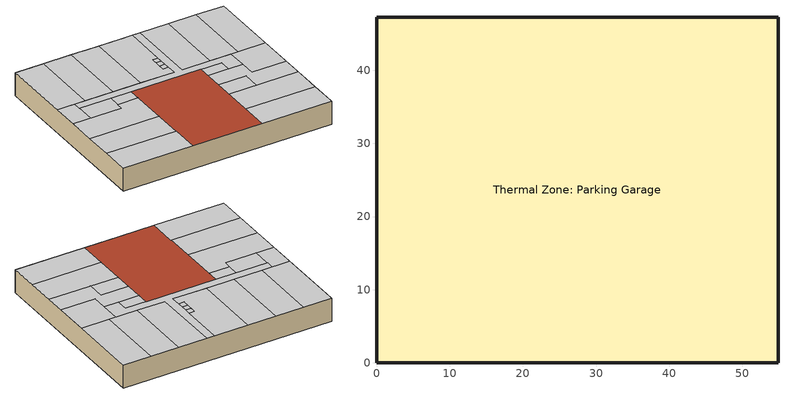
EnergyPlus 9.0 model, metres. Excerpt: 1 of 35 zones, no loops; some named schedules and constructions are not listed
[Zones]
Thermal Zone: Parking Garage
 floor ground (Surface 171 SlabOnOrBelowGradeF073): 54.86,47.24 54.86,0 0,0 0,47.24 z-6.1
 wall ground (Surface 172-uw BelowGradeWallC114): 0,0 54.86,0 z-6.1:0
 wall ground (Surface 173-uw BelowGradeWallC114): 0,47.24 0,0 z-6.1:0
 wall ground (Surface 174-uw BelowGradeWallC114): 54.86,47.24 0,47.24 z-6.1:0
 wall ground (Surface 175-uw BelowGradeWallC114): 54.86,0 54.86,47.24 z-6.1:0
 ceiling to Thermal Zone: F1 Retail SW (OtherFloorU071 Reversed): 18.29,0 18.29,7.32 0,7.32 0,0 z0; 18.29,7.32 18.29,14.63 0,14.63 0,7.32 z0; 18.29,14.63 18.29,23.77 12.8,23.77 12.8,21.95 0,21.95 0,14.63 z0
 ceiling to Thermal Zone: F1 Retail N-NW (OtherFloorU071 Reversed): 7.32,28.96 7.32,47.24 0,47.24 0,28.96 z0; 14.63,28.96 14.63,47.24 7.32,47.24 7.32,28.96 z0; 21.95,28.96 21.95,47.24 14.63,47.24 14.63,28.96 z0; 30.78,28.96 30.78,31.39 29.26,31.39 29.26,35.97 30.78,35.97 30.78,47.24 21.95,47.24 21.95,28.96 z0
 ceiling to Thermal Zone: F1 Retail NE (OtherFloorU071 Reversed): 40.23,28.96 40.23,47.24 32.92,47.24 32.92,28.96 z0; 47.55,28.96 47.55,47.24 40.23,47.24 40.23,28.96 z0; 54.86,28.96 54.86,47.24 47.55,47.24 47.55,28.96 z0
 ceiling to Thermal Zone: F1 Corridor (OtherFloorU071 Reversed): 30.78,31.39 30.78,32.92 29.26,32.92 29.26,31.39 z0; 30.78,32.92 30.78,34.44 29.26,34.44 29.26,32.92 z0; 30.78,34.44 30.78,35.97 29.26,35.97 29.26,34.44 z0; 45.72,23.77 45.72,28.96 32.92,28.96 32.92,47.24 30.78,47.24 30.78,28.96 4.57,28.96 4.57,26.82 42.06,26.82 42.06,23.77 z0; 18.29,23.77 18.29,26.82 12.8,26.82 12.8,23.77 z0; 42.06,23.77 42.06,26.82 36.58,26.82 36.58,23.77 z0
 ceiling to Thermal Zone: F1 Retail SE (OtherFloorU071 Reversed): 54.86,7.32 54.86,14.63 36.58,14.63 36.58,7.32 z0; 54.86,0 54.86,7.32 36.58,7.32 36.58,0 z0
 ceiling to Thermal Zone: F1 Lounge (OtherFloorU071 Reversed): 54.86,14.63 54.86,19.81 45.72,19.81 45.72,23.77 42.06,23.77 36.58,23.77 36.58,19.2 43.89,19.2 43.89,14.63 z0
 ceiling to Thermal Zone: F1 Business Center (OtherFloorU071 Reversed): 43.89,14.63 43.89,19.2 36.58,19.2 36.58,14.63 z0
 ceiling to Thermal Zone: F1 Fitness Center (OtherFloorU071 Reversed): 54.86,19.81 54.86,28.96 45.72,28.96 45.72,19.81 z0
 ceiling to Thermal Zone: F1 Leasing Office (OtherFloorU071 Reversed): 4.57,21.95 4.57,28.96 0,28.96 0,21.95 z0
 ceiling to Thermal Zone: F1 Mechanical Room (OtherFloorU071 Reversed): 12.8,21.95 12.8,26.82 4.57,26.82 4.57,21.95 z0
 roof outside (Concrete Podium Roof): 36.58,0 36.58,26.82 18.29,26.82 18.29,0 z0
[Construction]
OtherFloorU071 Reversed: Carpet - 3/4 in., Plywood - 5/8 in. 1, Compliance Insulation R0.01, Compliance Insulation R0.20, Compliance Insulation R20.00, Concrete - 140 lb/ft3 - 10 in. 1
[Schedule:Year]
ResidentialLivingHtgSetpt: ResidentialLivingHtgSetptWk, 1, 1, 12, 31
ResidentialLivingClgSetpt: ResidentialLivingClgSetptWk, 1, 1, 12, 31
Off: OffWk, 1, 1, 12, 31
AllOnHVACAvail: AllOnHVACAvailWk, 1, 1, 12, 31
CyclingHVACAvail: CyclingHVACAvailWk, 1, 1, 12, 31
[Schedule:Week:Daily]
ResidentialLivingLightsWk: ResidentialLivingLightsSun, ResidentialLivingLightsWD, ResidentialLivingLightsWD, ResidentialLivingLightsWD, ResidentialLivingLightsWD, ResidentialLivingLightsWD, ResidentialLivingLightsSat, ResidentialLivingLightsSun, OnDay, OffDay, ResidentialLivingLightsSun, ResidentialLivingLightsSun
ResidentialLivingHtgSetptWk: ResidentialLivingHtgSetptSun, ResidentialLivingHtgSetptWD, ResidentialLivingHtgSetptWD, ResidentialLivingHtgSetptWD, ResidentialLivingHtgSetptWD, ResidentialLivingHtgSetptWD, ResidentialLivingHtgSetptSat, ResidentialLivingHtgSetptSun, ResidentialLivingHtgSetptWD, ResidentialLivingHtgSetptWD, ResidentialLivingHtgSetptSun, ResidentialLivingHtgSetptSun
ResidentialLivingClgSetptWk: ResidentialLivingClgSetptSun, ResidentialLivingClgSetptWD, ResidentialLivingClgSetptWD, ResidentialLivingClgSetptWD, ResidentialLivingClgSetptWD, ResidentialLivingClgSetptWD, ResidentialLivingClgSetptSat, ResidentialLivingClgSetptSun, ResidentialLivingClgSetptWD, ResidentialLivingClgSetptWD, ResidentialLivingClgSetptSun, ResidentialLivingClgSetptSun
ResidentialLivingHVACAvailWk: ResidentialLivingHVACAvailSun, ResidentialLivingHVACAvailWD, ResidentialLivingHVACAvailWD, ResidentialLivingHVACAvailWD, ResidentialLivingHVACAvailWD, ResidentialLivingHVACAvailWD, ResidentialLivingHVACAvailSat, ResidentialLivingHVACAvailSun, AllOnHVACAvailDay, AllOnHVACAvailDay, ResidentialLivingHVACAvailSun, ResidentialLivingHVACAvailSun
OnWk: OnDay, OnDay, OnDay, OnDay, OnDay, OnDay, OnDay, OnDay, OnDay, OnDay, OnDay, OnDay
OffWk: OffDay, OffDay, OffDay, OffDay, OffDay, OffDay, OffDay, OffDay, OffDay, OffDay, OffDay, OffDay
AllOnHVACAvailWk: AllOnHVACAvailDay, AllOnHVACAvailDay, AllOnHVACAvailDay, AllOnHVACAvailDay, AllOnHVACAvailDay, AllOnHVACAvailDay, AllOnHVACAvailDay, AllOnHVACAvailDay, AllOnHVACAvailDay, AllOnHVACAvailDay, AllOnHVACAvailDay, AllOnHVACAvailDay
CyclingHVACAvailWk: CyclingHVACAvailAll, CyclingHVACAvailAll, CyclingHVACAvailAll, CyclingHVACAvailAll, CyclingHVACAvailAll, CyclingHVACAvailAll, CyclingHVACAvailAll, CyclingHVACAvailAll, CyclingHVACAvailAll, CyclingHVACAvailAll, CyclingHVACAvailAll, CyclingHVACAvailAll
OfficeLightsWk: OfficeLightsSun, OfficeLightsWD, OfficeLightsWD, OfficeLightsWD, OfficeLightsWD, OfficeLightsWD, OfficeLightsSat, OfficeLightsSun, OnDay, OffDay, OfficeLightsSun, OfficeLightsSun
ParkingLightsWk: ParkingLightsSun, ParkingLightsWD, ParkingLightsWD, ParkingLightsWD, ParkingLightsWD, ParkingLightsWD, ParkingLightsSat, ParkingLightsSun, OnDay, OffDay, ParkingLightsSun, ParkingLightsSun
ParkingHVACAvailWk: ParkingHVACAvailSun, ParkingHVACAvailWD, ParkingHVACAvailWD, ParkingHVACAvailWD, ParkingHVACAvailWD, ParkingHVACAvailWD, ParkingHVACAvailSat, ParkingHVACAvailSun, AllOnHVACAvailDay, AllOnHVACAvailDay, ParkingHVACAvailSun, ParkingHVACAvailSun
OfficeGasEquipWk: OfficeGasEquipSun, OfficeGasEquipWD, OfficeGasEquipWD, OfficeGasEquipWD, OfficeGasEquipWD, OfficeGasEquipWD, OfficeGasEquipSat, OfficeGasEquipSun, OnDay, OffDay, OfficeGasEquipSun, OfficeGasEquipSun
OfficeInfiltrationWk: OfficeInfiltrationSun, OfficeInfiltrationWD, OfficeInfiltrationWD, OfficeInfiltrationWD, OfficeInfiltrationWD, OfficeInfiltrationWD, OfficeInfiltrationSat, OfficeInfiltrationSun, OfficeInfiltrationWD, OfficeInfiltrationWD, OfficeInfiltrationSun, OfficeInfiltrationSun
OfficeOccupancyWk: OfficeOccupancySun, OfficeOccupancyWD, OfficeOccupancyWD, OfficeOccupancyWD, OfficeOccupancyWD, OfficeOccupancyWD, OfficeOccupancySat, OfficeOccupancySun, OnDay, OffDay, OfficeOccupancySun, OfficeOccupancySun
OfficeReceptacleWk: OfficeReceptacleSun, OfficeReceptacleWD, OfficeReceptacleWD, OfficeReceptacleWD, OfficeReceptacleWD, OfficeReceptacleWD, OfficeReceptacleSat, OfficeReceptacleSun, OnDay, OffDay, OfficeReceptacleSun, OfficeReceptacleSun
ResidentialLivingGasEquipWk: ResidentialLivingGasEquipSun, ResidentialLivingGasEquipWD, ResidentialLivingGasEquipWD, ResidentialLivingGasEquipWD, ResidentialLivingGasEquipWD, ResidentialLivingGasEquipWD, ResidentialLivingGasEquipSat, ResidentialLivingGasEquipSun, OnDay, OffDay, ResidentialLivingGasEquipSun, ResidentialLivingGasEquipSun
ResidentialLivingInfiltrationWk: ResidentialLivingInfiltrationSun, ResidentialLivingInfiltrationWD, ResidentialLivingInfiltrationWD, ResidentialLivingInfiltrationWD, ResidentialLivingInfiltrationWD, ResidentialLivingInfiltrationWD, ResidentialLivingInfiltrationSat, ResidentialLivingInfiltrationSun, ResidentialLivingInfiltrationWD, ResidentialLivingInfiltrationWD, ResidentialLivingInfiltrationSun, ResidentialLivingInfiltrationSun
ResidentialLivingReceptacleWk: ResidentialLivingReceptacleSun, ResidentialLivingReceptacleWD, ResidentialLivingReceptacleWD, ResidentialLivingReceptacleWD, ResidentialLivingReceptacleWD, ResidentialLivingReceptacleWD, ResidentialLivingReceptacleSat, ResidentialLivingReceptacleSun, OnDay, OffDay, ResidentialLivingReceptacleSun, ResidentialLivingReceptacleSun
RetailInfiltrationWk: RetailInfiltrationSun, RetailInfiltrationWD, RetailInfiltrationWD, RetailInfiltrationWD, RetailInfiltrationWD, RetailInfiltrationWD, RetailInfiltrationSat, RetailInfiltrationSun, RetailInfiltrationWD, RetailInfiltrationWD, RetailInfiltrationSun, RetailInfiltrationSun
RetailReceptacleWk: RetailReceptacleSun, RetailReceptacleWD, RetailReceptacleWD, RetailReceptacleWD, RetailReceptacleWD, RetailReceptacleWD, RetailReceptacleSat, RetailReceptacleSun, OnDay, OffDay, RetailReceptacleSun, RetailReceptacleSun
F2-4 1-Bed N People Activity Level Week Rule - Jan1-Dec31: {36237e27-abdd-4017-9a70-3457530bb4d8}, {36237e27-abdd-4017-9a70-3457530bb4d8}, {36237e27-abdd-4017-9a70-3457530bb4d8}, {36237e27-abdd-4017-9a70-3457530bb4d8}, {36237e27-abdd-4017-9a70-3457530bb4d8}, {36237e27-abdd-4017-9a70-3457530bb4d8}, {36237e27-abdd-4017-9a70-3457530bb4d8}, {36237e27-abdd-4017-9a70-3457530bb4d8}, {36237e27-abdd-4017-9a70-3457530bb4d8}, {36237e27-abdd-4017-9a70-3457530bb4d8}, {36237e27-abdd-4017-9a70-3457530bb4d8}, {36237e27-abdd-4017-9a70-3457530bb4d8}
F2-4 1-Bed NE Core People Activity Level Week Rule - Jan1-Dec31: {4c56256e-065a-438e-9639-9b265c9b773a}, {4c56256e-065a-438e-9639-9b265c9b773a}, {4c56256e-065a-438e-9639-9b265c9b773a}, {4c56256e-065a-438e-9639-9b265c9b773a}, {4c56256e-065a-438e-9639-9b265c9b773a}, {4c56256e-065a-438e-9639-9b265c9b773a}, {4c56256e-065a-438e-9639-9b265c9b773a}, {4c56256e-065a-438e-9639-9b265c9b773a}, {4c56256e-065a-438e-9639-9b265c9b773a}, {4c56256e-065a-438e-9639-9b265c9b773a}, {4c56256e-065a-438e-9639-9b265c9b773a}, {4c56256e-065a-438e-9639-9b265c9b773a}
F2-4 1-Bed NE Outer People Activity Level Week Rule - Jan1-Dec31: {50418879-90dc-44e4-a47b-03d3fb27cf11}, {50418879-90dc-44e4-a47b-03d3fb27cf11}, {50418879-90dc-44e4-a47b-03d3fb27cf11}, {50418879-90dc-44e4-a47b-03d3fb27cf11}, {50418879-90dc-44e4-a47b-03d3fb27cf11}, {50418879-90dc-44e4-a47b-03d3fb27cf11}, {50418879-90dc-44e4-a47b-03d3fb27cf11}, {50418879-90dc-44e4-a47b-03d3fb27cf11}, {50418879-90dc-44e4-a47b-03d3fb27cf11}, {50418879-90dc-44e4-a47b-03d3fb27cf11}, {50418879-90dc-44e4-a47b-03d3fb27cf11}, {50418879-90dc-44e4-a47b-03d3fb27cf11}
F2-4 1-Bed NW Core People Activity Level Week Rule - Jan1-Dec31: {c0d8617f-d604-41b1-95da-274f120a619e}, {c0d8617f-d604-41b1-95da-274f120a619e}, {c0d8617f-d604-41b1-95da-274f120a619e}, {c0d8617f-d604-41b1-95da-274f120a619e}, {c0d8617f-d604-41b1-95da-274f120a619e}, {c0d8617f-d604-41b1-95da-274f120a619e}, {c0d8617f-d604-41b1-95da-274f120a619e}, {c0d8617f-d604-41b1-95da-274f120a619e}, {c0d8617f-d604-41b1-95da-274f120a619e}, {c0d8617f-d604-41b1-95da-274f120a619e}, {c0d8617f-d604-41b1-95da-274f120a619e}, {c0d8617f-d604-41b1-95da-274f120a619e}
F2-4 1-Bed NW Outer People Activity Level Week Rule - Jan1-Dec31: {e005cd4b-1803-4534-a059-8efb80f0d8a1}, {e005cd4b-1803-4534-a059-8efb80f0d8a1}, {e005cd4b-1803-4534-a059-8efb80f0d8a1}, {e005cd4b-1803-4534-a059-8efb80f0d8a1}, {e005cd4b-1803-4534-a059-8efb80f0d8a1}, {e005cd4b-1803-4534-a059-8efb80f0d8a1}, {e005cd4b-1803-4534-a059-8efb80f0d8a1}, {e005cd4b-1803-4534-a059-8efb80f0d8a1}, {e005cd4b-1803-4534-a059-8efb80f0d8a1}, {e005cd4b-1803-4534-a059-8efb80f0d8a1}, {e005cd4b-1803-4534-a059-8efb80f0d8a1}, {e005cd4b-1803-4534-a059-8efb80f0d8a1}
F2-4 2-Bed Core NE People Activity Level Week Rule - Jan1-Dec31: {c6703a61-5d6a-451e-b411-b9458838eecc}, {c6703a61-5d6a-451e-b411-b9458838eecc}, {c6703a61-5d6a-451e-b411-b9458838eecc}, {c6703a61-5d6a-451e-b411-b9458838eecc}, {c6703a61-5d6a-451e-b411-b9458838eecc}, {c6703a61-5d6a-451e-b411-b9458838eecc}, {c6703a61-5d6a-451e-b411-b9458838eecc}, {c6703a61-5d6a-451e-b411-b9458838eecc}, {c6703a61-5d6a-451e-b411-b9458838eecc}, {c6703a61-5d6a-451e-b411-b9458838eecc}, {c6703a61-5d6a-451e-b411-b9458838eecc}, {c6703a61-5d6a-451e-b411-b9458838eecc}
F2-4 2-Bed Core NW People Activity Level Week Rule - Jan1-Dec31: {fea312c4-3206-4cc3-9f6c-9b5a9a51dcd9}, {fea312c4-3206-4cc3-9f6c-9b5a9a51dcd9}, {fea312c4-3206-4cc3-9f6c-9b5a9a51dcd9}, {fea312c4-3206-4cc3-9f6c-9b5a9a51dcd9}, {fea312c4-3206-4cc3-9f6c-9b5a9a51dcd9}, {fea312c4-3206-4cc3-9f6c-9b5a9a51dcd9}, {fea312c4-3206-4cc3-9f6c-9b5a9a51dcd9}, {fea312c4-3206-4cc3-9f6c-9b5a9a51dcd9}, {fea312c4-3206-4cc3-9f6c-9b5a9a51dcd9}, {fea312c4-3206-4cc3-9f6c-9b5a9a51dcd9}, {fea312c4-3206-4cc3-9f6c-9b5a9a51dcd9}, {fea312c4-3206-4cc3-9f6c-9b5a9a51dcd9}
F2-4 2-Bed NE People Activity Level Week Rule - Jan1-Dec31: {fc15367c-c386-4b3b-aa8c-f01e21986cf7}, {fc15367c-c386-4b3b-aa8c-f01e21986cf7}, {fc15367c-c386-4b3b-aa8c-f01e21986cf7}, {fc15367c-c386-4b3b-aa8c-f01e21986cf7}, {fc15367c-c386-4b3b-aa8c-f01e21986cf7}, {fc15367c-c386-4b3b-aa8c-f01e21986cf7}, {fc15367c-c386-4b3b-aa8c-f01e21986cf7}, {fc15367c-c386-4b3b-aa8c-f01e21986cf7}, {fc15367c-c386-4b3b-aa8c-f01e21986cf7}, {fc15367c-c386-4b3b-aa8c-f01e21986cf7}, {fc15367c-c386-4b3b-aa8c-f01e21986cf7}, {fc15367c-c386-4b3b-aa8c-f01e21986cf7}
F2-4 2-Bed NW People Activity Level Week Rule - Jan1-Dec31: {a5d355cf-da4c-4d67-8ef6-9c0dabe31800}, {a5d355cf-da4c-4d67-8ef6-9c0dabe31800}, {a5d355cf-da4c-4d67-8ef6-9c0dabe31800}, {a5d355cf-da4c-4d67-8ef6-9c0dabe31800}, {a5d355cf-da4c-4d67-8ef6-9c0dabe31800}, {a5d355cf-da4c-4d67-8ef6-9c0dabe31800}, {a5d355cf-da4c-4d67-8ef6-9c0dabe31800}, {a5d355cf-da4c-4d67-8ef6-9c0dabe31800}, {a5d355cf-da4c-4d67-8ef6-9c0dabe31800}, {a5d355cf-da4c-4d67-8ef6-9c0dabe31800}, {a5d355cf-da4c-4d67-8ef6-9c0dabe31800}, {a5d355cf-da4c-4d67-8ef6-9c0dabe31800}
F2-4 2-Bed SE Core People Activity Level Week Rule - Jan1-Dec31: {3c4d88d1-0e3a-4037-ba8c-2386e7b1b674}, {3c4d88d1-0e3a-4037-ba8c-2386e7b1b674}, {3c4d88d1-0e3a-4037-ba8c-2386e7b1b674}, {3c4d88d1-0e3a-4037-ba8c-2386e7b1b674}, {3c4d88d1-0e3a-4037-ba8c-2386e7b1b674}, {3c4d88d1-0e3a-4037-ba8c-2386e7b1b674}, {3c4d88d1-0e3a-4037-ba8c-2386e7b1b674}, {3c4d88d1-0e3a-4037-ba8c-2386e7b1b674}, {3c4d88d1-0e3a-4037-ba8c-2386e7b1b674}, {3c4d88d1-0e3a-4037-ba8c-2386e7b1b674}, {3c4d88d1-0e3a-4037-ba8c-2386e7b1b674}, {3c4d88d1-0e3a-4037-ba8c-2386e7b1b674}
F2-4 2-Bed SE People Activity Level Week Rule - Jan1-Dec31: {85517906-f76e-4bf9-ab9a-fc996dc3f57d}, {85517906-f76e-4bf9-ab9a-fc996dc3f57d}, {85517906-f76e-4bf9-ab9a-fc996dc3f57d}, {85517906-f76e-4bf9-ab9a-fc996dc3f57d}, {85517906-f76e-4bf9-ab9a-fc996dc3f57d}, {85517906-f76e-4bf9-ab9a-fc996dc3f57d}, {85517906-f76e-4bf9-ab9a-fc996dc3f57d}, {85517906-f76e-4bf9-ab9a-fc996dc3f57d}, {85517906-f76e-4bf9-ab9a-fc996dc3f57d}, {85517906-f76e-4bf9-ab9a-fc996dc3f57d}, {85517906-f76e-4bf9-ab9a-fc996dc3f57d}, {85517906-f76e-4bf9-ab9a-fc996dc3f57d}
F2-4 2-Bed SW Core People Activity Level Week Rule - Jan1-Dec31: {cc5a8f8f-c3e2-41a7-be82-076723a43738}, {cc5a8f8f-c3e2-41a7-be82-076723a43738}, {cc5a8f8f-c3e2-41a7-be82-076723a43738}, {cc5a8f8f-c3e2-41a7-be82-076723a43738}, {cc5a8f8f-c3e2-41a7-be82-076723a43738}, {cc5a8f8f-c3e2-41a7-be82-076723a43738}, {cc5a8f8f-c3e2-41a7-be82-076723a43738}, {cc5a8f8f-c3e2-41a7-be82-076723a43738}, {cc5a8f8f-c3e2-41a7-be82-076723a43738}, {cc5a8f8f-c3e2-41a7-be82-076723a43738}, {cc5a8f8f-c3e2-41a7-be82-076723a43738}, {cc5a8f8f-c3e2-41a7-be82-076723a43738}
F2-4 2-Bed SW People Activity Level Week Rule - Jan1-Dec31: {bc5ef466-f113-4c6e-a356-53ebcbf8ee72}, {bc5ef466-f113-4c6e-a356-53ebcbf8ee72}, {bc5ef466-f113-4c6e-a356-53ebcbf8ee72}, {bc5ef466-f113-4c6e-a356-53ebcbf8ee72}, {bc5ef466-f113-4c6e-a356-53ebcbf8ee72}, {bc5ef466-f113-4c6e-a356-53ebcbf8ee72}, {bc5ef466-f113-4c6e-a356-53ebcbf8ee72}, {bc5ef466-f113-4c6e-a356-53ebcbf8ee72}, {bc5ef466-f113-4c6e-a356-53ebcbf8ee72}, {bc5ef466-f113-4c6e-a356-53ebcbf8ee72}, {bc5ef466-f113-4c6e-a356-53ebcbf8ee72}, {bc5ef466-f113-4c6e-a356-53ebcbf8ee72}
F2-4 3-Bed NE People Activity Level Week Rule - Jan1-Dec31: {7540c834-e08e-4d44-a9e6-a0e7de80cc4c}, {7540c834-e08e-4d44-a9e6-a0e7de80cc4c}, {7540c834-e08e-4d44-a9e6-a0e7de80cc4c}, {7540c834-e08e-4d44-a9e6-a0e7de80cc4c}, {7540c834-e08e-4d44-a9e6-a0e7de80cc4c}, {7540c834-e08e-4d44-a9e6-a0e7de80cc4c}, {7540c834-e08e-4d44-a9e6-a0e7de80cc4c}, {7540c834-e08e-4d44-a9e6-a0e7de80cc4c}, {7540c834-e08e-4d44-a9e6-a0e7de80cc4c}, {7540c834-e08e-4d44-a9e6-a0e7de80cc4c}, {7540c834-e08e-4d44-a9e6-a0e7de80cc4c}, {7540c834-e08e-4d44-a9e6-a0e7de80cc4c}
F2-4 3-Bed NW People Activity Level Week Rule - Jan1-Dec31: {e597eae7-574f-4853-b048-85c9169188a0}, {e597eae7-574f-4853-b048-85c9169188a0}, {e597eae7-574f-4853-b048-85c9169188a0}, {e597eae7-574f-4853-b048-85c9169188a0}, {e597eae7-574f-4853-b048-85c9169188a0}, {e597eae7-574f-4853-b048-85c9169188a0}, {e597eae7-574f-4853-b048-85c9169188a0}, {e597eae7-574f-4853-b048-85c9169188a0}, {e597eae7-574f-4853-b048-85c9169188a0}, {e597eae7-574f-4853-b048-85c9169188a0}, {e597eae7-574f-4853-b048-85c9169188a0}, {e597eae7-574f-4853-b048-85c9169188a0}
F2-4 Corridor People Activity Level Week Rule - Jan1-Dec31: {da618e2d-12bf-4db0-a551-3d385ddd339a}, {da618e2d-12bf-4db0-a551-3d385ddd339a}, {da618e2d-12bf-4db0-a551-3d385ddd339a}, {da618e2d-12bf-4db0-a551-3d385ddd339a}, {da618e2d-12bf-4db0-a551-3d385ddd339a}, {da618e2d-12bf-4db0-a551-3d385ddd339a}, {da618e2d-12bf-4db0-a551-3d385ddd339a}, {da618e2d-12bf-4db0-a551-3d385ddd339a}, {da618e2d-12bf-4db0-a551-3d385ddd339a}, {da618e2d-12bf-4db0-a551-3d385ddd339a}, {da618e2d-12bf-4db0-a551-3d385ddd339a}, {da618e2d-12bf-4db0-a551-3d385ddd339a}
F2-4 Elevator Core People Activity Level Week Rule - Jan1-Dec31: {ddde408d-7ef0-4c90-8bb3-33df8f240524}, {ddde408d-7ef0-4c90-8bb3-33df8f240524}, {ddde408d-7ef0-4c90-8bb3-33df8f240524}, {ddde408d-7ef0-4c90-8bb3-33df8f240524}, {ddde408d-7ef0-4c90-8bb3-33df8f240524}, {ddde408d-7ef0-4c90-8bb3-33df8f240524}, {ddde408d-7ef0-4c90-8bb3-33df8f240524}, {ddde408d-7ef0-4c90-8bb3-33df8f240524}, {ddde408d-7ef0-4c90-8bb3-33df8f240524}, {ddde408d-7ef0-4c90-8bb3-33df8f240524}, {ddde408d-7ef0-4c90-8bb3-33df8f240524}, {ddde408d-7ef0-4c90-8bb3-33df8f240524}
F2-4 Elevator N People Activity Level Week Rule - Jan1-Dec31: {ed52dd31-acfa-4e19-ae82-580bb53d854a}, {ed52dd31-acfa-4e19-ae82-580bb53d854a}, {ed52dd31-acfa-4e19-ae82-580bb53d854a}, {ed52dd31-acfa-4e19-ae82-580bb53d854a}, {ed52dd31-acfa-4e19-ae82-580bb53d854a}, {ed52dd31-acfa-4e19-ae82-580bb53d854a}, {ed52dd31-acfa-4e19-ae82-580bb53d854a}, {ed52dd31-acfa-4e19-ae82-580bb53d854a}, {ed52dd31-acfa-4e19-ae82-580bb53d854a}, {ed52dd31-acfa-4e19-ae82-580bb53d854a}, {ed52dd31-acfa-4e19-ae82-580bb53d854a}, {ed52dd31-acfa-4e19-ae82-580bb53d854a}
F2-4 Elevator S People Activity Level Week Rule - Jan1-Dec31: {e6fedae2-e30f-45a5-9c3c-b752117074e0}, {e6fedae2-e30f-45a5-9c3c-b752117074e0}, {e6fedae2-e30f-45a5-9c3c-b752117074e0}, {e6fedae2-e30f-45a5-9c3c-b752117074e0}, {e6fedae2-e30f-45a5-9c3c-b752117074e0}, {e6fedae2-e30f-45a5-9c3c-b752117074e0}, {e6fedae2-e30f-45a5-9c3c-b752117074e0}, {e6fedae2-e30f-45a5-9c3c-b752117074e0}, {e6fedae2-e30f-45a5-9c3c-b752117074e0}, {e6fedae2-e30f-45a5-9c3c-b752117074e0}, {e6fedae2-e30f-45a5-9c3c-b752117074e0}, {e6fedae2-e30f-45a5-9c3c-b752117074e0}
F2-4 Laundry People Activity Level Week Rule - Jan1-Dec31: {ba3cd13c-59c9-4ee1-8961-86cf30583b6a}, {ba3cd13c-59c9-4ee1-8961-86cf30583b6a}, {ba3cd13c-59c9-4ee1-8961-86cf30583b6a}, {ba3cd13c-59c9-4ee1-8961-86cf30583b6a}, {ba3cd13c-59c9-4ee1-8961-86cf30583b6a}, {ba3cd13c-59c9-4ee1-8961-86cf30583b6a}, {ba3cd13c-59c9-4ee1-8961-86cf30583b6a}, {ba3cd13c-59c9-4ee1-8961-86cf30583b6a}, {ba3cd13c-59c9-4ee1-8961-86cf30583b6a}, {ba3cd13c-59c9-4ee1-8961-86cf30583b6a}, {ba3cd13c-59c9-4ee1-8961-86cf30583b6a}, {ba3cd13c-59c9-4ee1-8961-86cf30583b6a}
F2-4 Stair E People Activity Level Week Rule - Jan1-Dec31: {fa6c6c1c-5b39-4465-9266-330bc55582f0}, {fa6c6c1c-5b39-4465-9266-330bc55582f0}, {fa6c6c1c-5b39-4465-9266-330bc55582f0}, {fa6c6c1c-5b39-4465-9266-330bc55582f0}, {fa6c6c1c-5b39-4465-9266-330bc55582f0}, {fa6c6c1c-5b39-4465-9266-330bc55582f0}, {fa6c6c1c-5b39-4465-9266-330bc55582f0}, {fa6c6c1c-5b39-4465-9266-330bc55582f0}, {fa6c6c1c-5b39-4465-9266-330bc55582f0}, {fa6c6c1c-5b39-4465-9266-330bc55582f0}, {fa6c6c1c-5b39-4465-9266-330bc55582f0}, {fa6c6c1c-5b39-4465-9266-330bc55582f0}
F2-4 Stair W People Activity Level Week Rule - Jan1-Dec31: {5682b075-a771-458d-a1cf-76002f6a2687}, {5682b075-a771-458d-a1cf-76002f6a2687}, {5682b075-a771-458d-a1cf-76002f6a2687}, {5682b075-a771-458d-a1cf-76002f6a2687}, {5682b075-a771-458d-a1cf-76002f6a2687}, {5682b075-a771-458d-a1cf-76002f6a2687}, {5682b075-a771-458d-a1cf-76002f6a2687}, {5682b075-a771-458d-a1cf-76002f6a2687}, {5682b075-a771-458d-a1cf-76002f6a2687}, {5682b075-a771-458d-a1cf-76002f6a2687}, {5682b075-a771-458d-a1cf-76002f6a2687}, {5682b075-a771-458d-a1cf-76002f6a2687}
F2-4 Studio SE People Activity Level Week Rule - Jan1-Dec31: {83677d3a-6fa7-4d78-a69d-76084b67c648}, {83677d3a-6fa7-4d78-a69d-76084b67c648}, {83677d3a-6fa7-4d78-a69d-76084b67c648}, {83677d3a-6fa7-4d78-a69d-76084b67c648}, {83677d3a-6fa7-4d78-a69d-76084b67c648}, {83677d3a-6fa7-4d78-a69d-76084b67c648}, {83677d3a-6fa7-4d78-a69d-76084b67c648}, {83677d3a-6fa7-4d78-a69d-76084b67c648}, {83677d3a-6fa7-4d78-a69d-76084b67c648}, {83677d3a-6fa7-4d78-a69d-76084b67c648}, {83677d3a-6fa7-4d78-a69d-76084b67c648}, {83677d3a-6fa7-4d78-a69d-76084b67c648}
F2-4 Studio SW People Activity Level Week Rule - Jan1-Dec31: {4c423a61-3a7c-4ec8-abf9-73facca4d666}, {4c423a61-3a7c-4ec8-abf9-73facca4d666}, {4c423a61-3a7c-4ec8-abf9-73facca4d666}, {4c423a61-3a7c-4ec8-abf9-73facca4d666}, {4c423a61-3a7c-4ec8-abf9-73facca4d666}, {4c423a61-3a7c-4ec8-abf9-73facca4d666}, {4c423a61-3a7c-4ec8-abf9-73facca4d666}, {4c423a61-3a7c-4ec8-abf9-73facca4d666}, {4c423a61-3a7c-4ec8-abf9-73facca4d666}, {4c423a61-3a7c-4ec8-abf9-73facca4d666}, {4c423a61-3a7c-4ec8-abf9-73facca4d666}, {4c423a61-3a7c-4ec8-abf9-73facca4d666}
F5 1-Bed NW Core People Activity Level Week Rule - Jan1-Dec31: {6e144cc9-9e9e-49fa-93e3-cd0afb489a73}, {6e144cc9-9e9e-49fa-93e3-cd0afb489a73}, {6e144cc9-9e9e-49fa-93e3-cd0afb489a73}, {6e144cc9-9e9e-49fa-93e3-cd0afb489a73}, {6e144cc9-9e9e-49fa-93e3-cd0afb489a73}, {6e144cc9-9e9e-49fa-93e3-cd0afb489a73}, {6e144cc9-9e9e-49fa-93e3-cd0afb489a73}, {6e144cc9-9e9e-49fa-93e3-cd0afb489a73}, {6e144cc9-9e9e-49fa-93e3-cd0afb489a73}, {6e144cc9-9e9e-49fa-93e3-cd0afb489a73}, {6e144cc9-9e9e-49fa-93e3-cd0afb489a73}, {6e144cc9-9e9e-49fa-93e3-cd0afb489a73}
F5 1-Bed NW Outer People Activity Level Week Rule - Jan1-Dec31: {b0c932cc-16b7-4eaa-a2fe-d0942ad4a018}, {b0c932cc-16b7-4eaa-a2fe-d0942ad4a018}, {b0c932cc-16b7-4eaa-a2fe-d0942ad4a018}, {b0c932cc-16b7-4eaa-a2fe-d0942ad4a018}, {b0c932cc-16b7-4eaa-a2fe-d0942ad4a018}, {b0c932cc-16b7-4eaa-a2fe-d0942ad4a018}, {b0c932cc-16b7-4eaa-a2fe-d0942ad4a018}, {b0c932cc-16b7-4eaa-a2fe-d0942ad4a018}, {b0c932cc-16b7-4eaa-a2fe-d0942ad4a018}, {b0c932cc-16b7-4eaa-a2fe-d0942ad4a018}, {b0c932cc-16b7-4eaa-a2fe-d0942ad4a018}, {b0c932cc-16b7-4eaa-a2fe-d0942ad4a018}
F5 2-Bed Core NE People Activity Level Week Rule - Jan1-Dec31: {c7da4936-e94d-42a1-b725-c43a748052ce}, {c7da4936-e94d-42a1-b725-c43a748052ce}, {c7da4936-e94d-42a1-b725-c43a748052ce}, {c7da4936-e94d-42a1-b725-c43a748052ce}, {c7da4936-e94d-42a1-b725-c43a748052ce}, {c7da4936-e94d-42a1-b725-c43a748052ce}, {c7da4936-e94d-42a1-b725-c43a748052ce}, {c7da4936-e94d-42a1-b725-c43a748052ce}, {c7da4936-e94d-42a1-b725-c43a748052ce}, {c7da4936-e94d-42a1-b725-c43a748052ce}, {c7da4936-e94d-42a1-b725-c43a748052ce}, {c7da4936-e94d-42a1-b725-c43a748052ce}
F5 2-Bed Core NW People Activity Level Week Rule - Jan1-Dec31: {11486693-f70d-4a6c-bb52-995b96079ab2}, {11486693-f70d-4a6c-bb52-995b96079ab2}, {11486693-f70d-4a6c-bb52-995b96079ab2}, {11486693-f70d-4a6c-bb52-995b96079ab2}, {11486693-f70d-4a6c-bb52-995b96079ab2}, {11486693-f70d-4a6c-bb52-995b96079ab2}, {11486693-f70d-4a6c-bb52-995b96079ab2}, {11486693-f70d-4a6c-bb52-995b96079ab2}, {11486693-f70d-4a6c-bb52-995b96079ab2}, {11486693-f70d-4a6c-bb52-995b96079ab2}, {11486693-f70d-4a6c-bb52-995b96079ab2}, {11486693-f70d-4a6c-bb52-995b96079ab2}
F5 2-Bed NE People Activity Level Week Rule - Jan1-Dec31: {0698829b-7358-4b92-b37c-791950944276}, {0698829b-7358-4b92-b37c-791950944276}, {0698829b-7358-4b92-b37c-791950944276}, {0698829b-7358-4b92-b37c-791950944276}, {0698829b-7358-4b92-b37c-791950944276}, {0698829b-7358-4b92-b37c-791950944276}, {0698829b-7358-4b92-b37c-791950944276}, {0698829b-7358-4b92-b37c-791950944276}, {0698829b-7358-4b92-b37c-791950944276}, {0698829b-7358-4b92-b37c-791950944276}, {0698829b-7358-4b92-b37c-791950944276}, {0698829b-7358-4b92-b37c-791950944276}
F5 2-Bed NW People Activity Level Week Rule - Jan1-Dec31: {b3515912-bbc5-45c4-a1d3-64326a86f00f}, {b3515912-bbc5-45c4-a1d3-64326a86f00f}, {b3515912-bbc5-45c4-a1d3-64326a86f00f}, {b3515912-bbc5-45c4-a1d3-64326a86f00f}, {b3515912-bbc5-45c4-a1d3-64326a86f00f}, {b3515912-bbc5-45c4-a1d3-64326a86f00f}, {b3515912-bbc5-45c4-a1d3-64326a86f00f}, {b3515912-bbc5-45c4-a1d3-64326a86f00f}, {b3515912-bbc5-45c4-a1d3-64326a86f00f}, {b3515912-bbc5-45c4-a1d3-64326a86f00f}, {b3515912-bbc5-45c4-a1d3-64326a86f00f}, {b3515912-bbc5-45c4-a1d3-64326a86f00f}
F5 2-Bed SE Core People Activity Level Week Rule - Jan1-Dec31: {4bf0c9f6-8efb-42f5-8a25-04e10d36820c}, {4bf0c9f6-8efb-42f5-8a25-04e10d36820c}, {4bf0c9f6-8efb-42f5-8a25-04e10d36820c}, {4bf0c9f6-8efb-42f5-8a25-04e10d36820c}, {4bf0c9f6-8efb-42f5-8a25-04e10d36820c}, {4bf0c9f6-8efb-42f5-8a25-04e10d36820c}, {4bf0c9f6-8efb-42f5-8a25-04e10d36820c}, {4bf0c9f6-8efb-42f5-8a25-04e10d36820c}, {4bf0c9f6-8efb-42f5-8a25-04e10d36820c}, {4bf0c9f6-8efb-42f5-8a25-04e10d36820c}, {4bf0c9f6-8efb-42f5-8a25-04e10d36820c}, {4bf0c9f6-8efb-42f5-8a25-04e10d36820c}
F5 2-Bed SE People Activity Level Week Rule - Jan1-Dec31: {10eab748-643b-4290-a364-1e6fa58797e7}, {10eab748-643b-4290-a364-1e6fa58797e7}, {10eab748-643b-4290-a364-1e6fa58797e7}, {10eab748-643b-4290-a364-1e6fa58797e7}, {10eab748-643b-4290-a364-1e6fa58797e7}, {10eab748-643b-4290-a364-1e6fa58797e7}, {10eab748-643b-4290-a364-1e6fa58797e7}, {10eab748-643b-4290-a364-1e6fa58797e7}, {10eab748-643b-4290-a364-1e6fa58797e7}, {10eab748-643b-4290-a364-1e6fa58797e7}, {10eab748-643b-4290-a364-1e6fa58797e7}, {10eab748-643b-4290-a364-1e6fa58797e7}
F5 2-Bed SW Core People Activity Level Week Rule - Jan1-Dec31: {19b044e7-fa79-4f5e-b688-bc7f985caaa3}, {19b044e7-fa79-4f5e-b688-bc7f985caaa3}, {19b044e7-fa79-4f5e-b688-bc7f985caaa3}, {19b044e7-fa79-4f5e-b688-bc7f985caaa3}, {19b044e7-fa79-4f5e-b688-bc7f985caaa3}, {19b044e7-fa79-4f5e-b688-bc7f985caaa3}, {19b044e7-fa79-4f5e-b688-bc7f985caaa3}, {19b044e7-fa79-4f5e-b688-bc7f985caaa3}, {19b044e7-fa79-4f5e-b688-bc7f985caaa3}, {19b044e7-fa79-4f5e-b688-bc7f985caaa3}, {19b044e7-fa79-4f5e-b688-bc7f985caaa3}, {19b044e7-fa79-4f5e-b688-bc7f985caaa3}
F5 2-Bed SW People Activity Level Week Rule - Jan1-Dec31: {4eeb2d58-1b1a-4f14-8cea-111297574037}, {4eeb2d58-1b1a-4f14-8cea-111297574037}, {4eeb2d58-1b1a-4f14-8cea-111297574037}, {4eeb2d58-1b1a-4f14-8cea-111297574037}, {4eeb2d58-1b1a-4f14-8cea-111297574037}, {4eeb2d58-1b1a-4f14-8cea-111297574037}, {4eeb2d58-1b1a-4f14-8cea-111297574037}, {4eeb2d58-1b1a-4f14-8cea-111297574037}, {4eeb2d58-1b1a-4f14-8cea-111297574037}, {4eeb2d58-1b1a-4f14-8cea-111297574037}, {4eeb2d58-1b1a-4f14-8cea-111297574037}, {4eeb2d58-1b1a-4f14-8cea-111297574037}
F5 3-Bed NE People Activity Level Week Rule - Jan1-Dec31: {a01ec3c4-8013-4939-b8d6-2b0ae8d319bd}, {a01ec3c4-8013-4939-b8d6-2b0ae8d319bd}, {a01ec3c4-8013-4939-b8d6-2b0ae8d319bd}, {a01ec3c4-8013-4939-b8d6-2b0ae8d319bd}, {a01ec3c4-8013-4939-b8d6-2b0ae8d319bd}, {a01ec3c4-8013-4939-b8d6-2b0ae8d319bd}, {a01ec3c4-8013-4939-b8d6-2b0ae8d319bd}, {a01ec3c4-8013-4939-b8d6-2b0ae8d319bd}, {a01ec3c4-8013-4939-b8d6-2b0ae8d319bd}, {a01ec3c4-8013-4939-b8d6-2b0ae8d319bd}, {a01ec3c4-8013-4939-b8d6-2b0ae8d319bd}, {a01ec3c4-8013-4939-b8d6-2b0ae8d319bd}
F5 3-Bed NW People Activity Level Week Rule - Jan1-Dec31: {83d80740-9af9-412f-9f65-79002b30c02a}, {83d80740-9af9-412f-9f65-79002b30c02a}, {83d80740-9af9-412f-9f65-79002b30c02a}, {83d80740-9af9-412f-9f65-79002b30c02a}, {83d80740-9af9-412f-9f65-79002b30c02a}, {83d80740-9af9-412f-9f65-79002b30c02a}, {83d80740-9af9-412f-9f65-79002b30c02a}, {83d80740-9af9-412f-9f65-79002b30c02a}, {83d80740-9af9-412f-9f65-79002b30c02a}, {83d80740-9af9-412f-9f65-79002b30c02a}, {83d80740-9af9-412f-9f65-79002b30c02a}, {83d80740-9af9-412f-9f65-79002b30c02a}
F5 Corridor People Activity Level Week Rule - Jan1-Dec31: {d43c9288-ffaa-48e2-a8c2-2d56a4a15aed}, {d43c9288-ffaa-48e2-a8c2-2d56a4a15aed}, {d43c9288-ffaa-48e2-a8c2-2d56a4a15aed}, {d43c9288-ffaa-48e2-a8c2-2d56a4a15aed}, {d43c9288-ffaa-48e2-a8c2-2d56a4a15aed}, {d43c9288-ffaa-48e2-a8c2-2d56a4a15aed}, {d43c9288-ffaa-48e2-a8c2-2d56a4a15aed}, {d43c9288-ffaa-48e2-a8c2-2d56a4a15aed}, {d43c9288-ffaa-48e2-a8c2-2d56a4a15aed}, {d43c9288-ffaa-48e2-a8c2-2d56a4a15aed}, {d43c9288-ffaa-48e2-a8c2-2d56a4a15aed}, {d43c9288-ffaa-48e2-a8c2-2d56a4a15aed}
F5 Elevator Core People Activity Level Week Rule - Jan1-Dec31: {df9738ba-e80f-4657-b6f1-32a33843e43b}, {df9738ba-e80f-4657-b6f1-32a33843e43b}, {df9738ba-e80f-4657-b6f1-32a33843e43b}, {df9738ba-e80f-4657-b6f1-32a33843e43b}, {df9738ba-e80f-4657-b6f1-32a33843e43b}, {df9738ba-e80f-4657-b6f1-32a33843e43b}, {df9738ba-e80f-4657-b6f1-32a33843e43b}, {df9738ba-e80f-4657-b6f1-32a33843e43b}, {df9738ba-e80f-4657-b6f1-32a33843e43b}, {df9738ba-e80f-4657-b6f1-32a33843e43b}, {df9738ba-e80f-4657-b6f1-32a33843e43b}, {df9738ba-e80f-4657-b6f1-32a33843e43b}
F5 Elevator N People Activity Level Week Rule - Jan1-Dec31: {f006edb1-b140-4dc4-a890-5cedd93e62a6}, {f006edb1-b140-4dc4-a890-5cedd93e62a6}, {f006edb1-b140-4dc4-a890-5cedd93e62a6}, {f006edb1-b140-4dc4-a890-5cedd93e62a6}, {f006edb1-b140-4dc4-a890-5cedd93e62a6}, {f006edb1-b140-4dc4-a890-5cedd93e62a6}, {f006edb1-b140-4dc4-a890-5cedd93e62a6}, {f006edb1-b140-4dc4-a890-5cedd93e62a6}, {f006edb1-b140-4dc4-a890-5cedd93e62a6}, {f006edb1-b140-4dc4-a890-5cedd93e62a6}, {f006edb1-b140-4dc4-a890-5cedd93e62a6}, {f006edb1-b140-4dc4-a890-5cedd93e62a6}
F5 Elevator S People Activity Level Week Rule - Jan1-Dec31: {8b5f4dd1-f5d6-485a-aa55-9eb512a5036f}, {8b5f4dd1-f5d6-485a-aa55-9eb512a5036f}, {8b5f4dd1-f5d6-485a-aa55-9eb512a5036f}, {8b5f4dd1-f5d6-485a-aa55-9eb512a5036f}, {8b5f4dd1-f5d6-485a-aa55-9eb512a5036f}, {8b5f4dd1-f5d6-485a-aa55-9eb512a5036f}, {8b5f4dd1-f5d6-485a-aa55-9eb512a5036f}, {8b5f4dd1-f5d6-485a-aa55-9eb512a5036f}, {8b5f4dd1-f5d6-485a-aa55-9eb512a5036f}, {8b5f4dd1-f5d6-485a-aa55-9eb512a5036f}, {8b5f4dd1-f5d6-485a-aa55-9eb512a5036f}, {8b5f4dd1-f5d6-485a-aa55-9eb512a5036f}
F5 Laundry People Activity Level Week Rule - Jan1-Dec31: {7a3440c7-b4af-45f8-ac5c-153fc393834b}, {7a3440c7-b4af-45f8-ac5c-153fc393834b}, {7a3440c7-b4af-45f8-ac5c-153fc393834b}, {7a3440c7-b4af-45f8-ac5c-153fc393834b}, {7a3440c7-b4af-45f8-ac5c-153fc393834b}, {7a3440c7-b4af-45f8-ac5c-153fc393834b}, {7a3440c7-b4af-45f8-ac5c-153fc393834b}, {7a3440c7-b4af-45f8-ac5c-153fc393834b}, {7a3440c7-b4af-45f8-ac5c-153fc393834b}, {7a3440c7-b4af-45f8-ac5c-153fc393834b}, {7a3440c7-b4af-45f8-ac5c-153fc393834b}, {7a3440c7-b4af-45f8-ac5c-153fc393834b}
F5 Stair E People Activity Level Week Rule - Jan1-Dec31: {b4fb9f16-3a44-4cc7-86d7-e1caa456ef39}, {b4fb9f16-3a44-4cc7-86d7-e1caa456ef39}, {b4fb9f16-3a44-4cc7-86d7-e1caa456ef39}, {b4fb9f16-3a44-4cc7-86d7-e1caa456ef39}, {b4fb9f16-3a44-4cc7-86d7-e1caa456ef39}, {b4fb9f16-3a44-4cc7-86d7-e1caa456ef39}, {b4fb9f16-3a44-4cc7-86d7-e1caa456ef39}, {b4fb9f16-3a44-4cc7-86d7-e1caa456ef39}, {b4fb9f16-3a44-4cc7-86d7-e1caa456ef39}, {b4fb9f16-3a44-4cc7-86d7-e1caa456ef39}, {b4fb9f16-3a44-4cc7-86d7-e1caa456ef39}, {b4fb9f16-3a44-4cc7-86d7-e1caa456ef39}
F5 Stair W People Activity Level Week Rule - Jan1-Dec31: {a3d63dbb-f1c1-426e-9604-7f06c1d3ea82}, {a3d63dbb-f1c1-426e-9604-7f06c1d3ea82}, {a3d63dbb-f1c1-426e-9604-7f06c1d3ea82}, {a3d63dbb-f1c1-426e-9604-7f06c1d3ea82}, {a3d63dbb-f1c1-426e-9604-7f06c1d3ea82}, {a3d63dbb-f1c1-426e-9604-7f06c1d3ea82}, {a3d63dbb-f1c1-426e-9604-7f06c1d3ea82}, {a3d63dbb-f1c1-426e-9604-7f06c1d3ea82}, {a3d63dbb-f1c1-426e-9604-7f06c1d3ea82}, {a3d63dbb-f1c1-426e-9604-7f06c1d3ea82}, {a3d63dbb-f1c1-426e-9604-7f06c1d3ea82}, {a3d63dbb-f1c1-426e-9604-7f06c1d3ea82}
F5 Studio SE People Activity Level Week Rule - Jan1-Dec31: {c5d504fe-4e6f-45d9-b961-12a7ab35ea60}, {c5d504fe-4e6f-45d9-b961-12a7ab35ea60}, {c5d504fe-4e6f-45d9-b961-12a7ab35ea60}, {c5d504fe-4e6f-45d9-b961-12a7ab35ea60}, {c5d504fe-4e6f-45d9-b961-12a7ab35ea60}, {c5d504fe-4e6f-45d9-b961-12a7ab35ea60}, {c5d504fe-4e6f-45d9-b961-12a7ab35ea60}, {c5d504fe-4e6f-45d9-b961-12a7ab35ea60}, {c5d504fe-4e6f-45d9-b961-12a7ab35ea60}, {c5d504fe-4e6f-45d9-b961-12a7ab35ea60}, {c5d504fe-4e6f-45d9-b961-12a7ab35ea60}, {c5d504fe-4e6f-45d9-b961-12a7ab35ea60}
F5 Studio SW People Activity Level Week Rule - Jan1-Dec31: {de548417-2aa4-4551-8063-8e4934a9883b}, {de548417-2aa4-4551-8063-8e4934a9883b}, {de548417-2aa4-4551-8063-8e4934a9883b}, {de548417-2aa4-4551-8063-8e4934a9883b}, {de548417-2aa4-4551-8063-8e4934a9883b}, {de548417-2aa4-4551-8063-8e4934a9883b}, {de548417-2aa4-4551-8063-8e4934a9883b}, {de548417-2aa4-4551-8063-8e4934a9883b}, {de548417-2aa4-4551-8063-8e4934a9883b}, {de548417-2aa4-4551-8063-8e4934a9883b}, {de548417-2aa4-4551-8063-8e4934a9883b}, {de548417-2aa4-4551-8063-8e4934a9883b}
[Schedule:Day:Interval]
RetailLightsSun: No, 01:00, 0.05, 02:00, 0.05, 03:00, 0.05, 04:00, 0.05, 05:00, 0.05, 06:00, 0.05, 07:00, 0.05, 08:00, 0.05, 09:00, 0.1, 10:00, 0.1, 11:00, 0.4, 12:00, 0.4, 13:00, 0.55, 14:00, 0.55, 15:00, 0.55, 16:00, 0.55, 17:00, 0.55, 18:00, 0.4, 19:00, 0.2, 20:00, 0.05, 21:00, 0.05, 22:00, 0.05, 23:00, 0.05, 24:00, 0.05
RetailLightsWD: No, 01:00, 0.05, 02:00, 0.05, 03:00, 0.05, 04:00, 0.05, 05:00, 0.05, 06:00, 0.05, 07:00, 0.05, 08:00, 0.2, 09:00, 0.5, 10:00, 0.85, 11:00, 0.85, 12:00, 0.85, 13:00, 0.85, 14:00, 0.85, 15:00, 0.85, 16:00, 0.85, 17:00, 0.85, 18:00, 0.85, 19:00, 0.55, 20:00, 0.55, 21:00, 0.5, 22:00, 0.2, 23:00, 0.05, 24:00, 0.05
RetailLightsSat: No, 01:00, 0.05, 02:00, 0.05, 03:00, 0.05, 04:00, 0.05, 05:00, 0.05, 06:00, 0.05, 07:00, 0.05, 08:00, 0.1, 09:00, 0.3, 10:00, 0.55, 11:00, 0.85, 12:00, 0.85, 13:00, 0.85, 14:00, 0.85, 15:00, 0.85, 16:00, 0.85, 17:00, 0.85, 18:00, 0.85, 19:00, 0.5, 20:00, 0.3, 21:00, 0.3, 22:00, 0.1, 23:00, 0.05, 24:00, 0.05
ResidentialLivingLightsSun; ResidentialLivingLightsWD; ResidentialLivingLightsSat; ResidentialLivingReceptacleSat; ResidentialLivingReceptacleSun; ResidentialLivingReceptacleWD: No, 01:00, 0.1, 02:00, 0.1, 03:00, 0.1, 04:00, 0.1, 05:00, 0.1, 06:00, 0.3, 07:00, 0.45, 08:00, 0.45, 09:00, 0.45, 10:00, 0.45, 11:00, 0.3, 12:00, 0.3, 13:00, 0.3, 14:00, 0.3, 15:00, 0.3, 16:00, 0.3, 17:00, 0.3, 18:00, 0.3, 19:00, 0.6, 20:00, 0.8, 21:00, 0.9, 22:00, 0.8, 23:00, 0.6, 24:00, 0.3
ResidentialLivingHtgSetptSun; ResidentialLivingHtgSetptWD; ResidentialLivingHtgSetptSat: No, 01:00, 15.5556, 02:00, 15.5556, 03:00, 15.5556, 04:00, 15.5556, 05:00, 15.5556, 06:00, 15.5556, 07:00, 20, 08:00, 20, 09:00, 20, 10:00, 20, 11:00, 20, 12:00, 20, 13:00, 20, 14:00, 20, 15:00, 20, 16:00, 20, 17:00, 20, 18:00, 20, 19:00, 20, 20:00, 20, 21:00, 20, 22:00, 20, 23:00, 15.5556, 24:00, 15.5556
ResidentialLivingClgSetptSun; ResidentialLivingClgSetptWD; ResidentialLivingClgSetptSat: No, 01:00, 25.5556, 02:00, 25.5556, 03:00, 25.5556, 04:00, 25.5556, 05:00, 25.5556, 06:00, 25.5556, 07:00, 25.5556, 08:00, 25.5556, 09:00, 25.5556, 10:00, 25.5556, 11:00, 25.5556, 12:00, 25.5556, 13:00, 25.5556, 14:00, 25.5556, 15:00, 25.5556, 16:00, 25.5556, 17:00, 25.5556, 18:00, 25.5556, 19:00, 25.5556, 20:00, 25.5556, 21:00, 25.5556, 22:00, 25.5556, 23:00, 25.5556, 24:00, 25.5556
ResidentialLivingHVACAvailSun; ResidentialLivingHVACAvailWD; ResidentialLivingHVACAvailSat; ParkingHVACAvailSun; ParkingHVACAvailWD; ParkingHVACAvailSat: No, 01:00, 1, 02:00, 1, 03:00, 1, 04:00, 1, 05:00, 1, 06:00, 1, 07:00, 1, 08:00, 1, 09:00, 1, 10:00, 1, 11:00, 1, 12:00, 1, 13:00, 1, 14:00, 1, 15:00, 1, 16:00, 1, 17:00, 1, 18:00, 1, 19:00, 1, 20:00, 1, 21:00, 1, 22:00, 1, 23:00, 1, 24:00, 1
CyclingHVACAvailAll; OfficeGasEquipSun; ParkingOccupancySat; ParkingOccupancySun; ParkingOccupancyWD: No, 01:00, 0, 02:00, 0, 03:00, 0, 04:00, 0, 05:00, 0, 06:00, 0, 07:00, 0, 08:00, 0, 09:00, 0, 10:00, 0, 11:00, 0, 12:00, 0, 13:00, 0, 14:00, 0, 15:00, 0, 16:00, 0, 17:00, 0, 18:00, 0, 19:00, 0, 20:00, 0, 21:00, 0, 22:00, 0, 23:00, 0, 24:00, 0
OfficeLightsSun; OfficeReceptacleSun: No, 01:00, 0.05, 02:00, 0.05, 03:00, 0.05, 04:00, 0.05, 05:00, 0.05, 06:00, 0.05, 07:00, 0.05, 08:00, 0.05, 09:00, 0.05, 10:00, 0.05, 11:00, 0.05, 12:00, 0.05, 13:00, 0.05, 14:00, 0.05, 15:00, 0.05, 16:00, 0.05, 17:00, 0.05, 18:00, 0.05, 19:00, 0.05, 20:00, 0.05, 21:00, 0.05, 22:00, 0.05, 23:00, 0.05, 24:00, 0.05
OfficeLightsWD: No, 01:00, 0.05, 02:00, 0.05, 03:00, 0.05, 04:00, 0.05, 05:00, 0.05, 06:00, 0.1, 07:00, 0.1, 08:00, 0.3, 09:00, 0.65, 10:00, 0.65, 11:00, 0.65, 12:00, 0.65, 13:00, 0.65, 14:00, 0.65, 15:00, 0.65, 16:00, 0.65, 17:00, 0.65, 18:00, 0.35, 19:00, 0.3, 20:00, 0.3, 21:00, 0.2, 22:00, 0.2, 23:00, 0.1, 24:00, 0.05
OfficeLightsSat; OfficeReceptacleSat: No, 01:00, 0.05, 02:00, 0.05, 03:00, 0.05, 04:00, 0.05, 05:00, 0.05, 06:00, 0.05, 07:00, 0.1, 08:00, 0.1, 09:00, 0.3, 10:00, 0.3, 11:00, 0.3, 12:00, 0.3, 13:00, 0.15, 14:00, 0.15, 15:00, 0.15, 16:00, 0.15, 17:00, 0.15, 18:00, 0.05, 19:00, 0.05, 20:00, 0.05, 21:00, 0.05, 22:00, 0.05, 23:00, 0.05, 24:00, 0.05
ParkingLightsSun: No, 01:00, 0.5, 02:00, 0.5, 03:00, 0.5, 04:00, 0.5, 05:00, 0.5, 06:00, 0.5, 07:00, 0.5, 08:00, 0.5, 09:00, 0.5, 10:00, 0.5, 11:00, 0.5, 12:00, 0.5, 13:00, 0.5, 14:00, 0.5, 15:00, 0.5, 16:00, 0.5, 17:00, 0.5, 18:00, 0.5, 19:00, 0.5, 20:00, 0.5, 21:00, 0.5, 22:00, 0.5, 23:00, 0.5, 24:00, 0.5
ParkingLightsWD: No, 01:00, 0.5, 02:00, 0.5, 03:00, 0.5, 04:00, 0.5, 05:00, 0.5, 06:00, 0.5, 07:00, 1, 08:00, 1, 09:00, 1, 10:00, 1, 11:00, 1, 12:00, 1, 13:00, 1, 14:00, 1, 15:00, 1, 16:00, 1, 17:00, 1, 18:00, 1, 19:00, 1, 20:00, 1, 21:00, 1, 22:00, 1, 23:00, 0.5, 24:00, 0.5
ParkingLightsSat: No, 01:00, 0.5, 02:00, 0.5, 03:00, 0.5, 04:00, 0.5, 05:00, 0.5, 06:00, 0.5, 07:00, 1, 08:00, 1, 09:00, 1, 10:00, 1, 11:00, 1, 12:00, 1, 13:00, 1, 14:00, 1, 15:00, 1, 16:00, 1, 17:00, 1, 18:00, 0.5, 19:00, 0.5, 20:00, 0.5, 21:00, 0.5, 22:00, 0.5, 23:00, 0.5, 24:00, 0.5
OfficeGasEquipSat: No, 01:00, 0, 02:00, 0, 03:00, 0, 04:00, 0, 05:00, 0, 06:00, 0, 07:00, 0, 08:00, 0, 09:00, 0.5, 10:00, 0.5, 11:00, 0.9, 12:00, 0.9, 13:00, 0.9, 14:00, 0.9, 15:00, 0.75, 16:00, 0.75, 17:00, 0.75, 18:00, 0, 19:00, 0, 20:00, 0, 21:00, 0, 22:00, 0, 23:00, 0, 24:00, 0
OfficeGasEquipWD: No, 01:00, 0, 02:00, 0, 03:00, 0, 04:00, 0, 05:00, 0, 06:00, 0, 07:00, 0, 08:00, 0.5, 09:00, 0.5, 10:00, 0.5, 11:00, 0.9, 12:00, 0.9, 13:00, 0.9, 14:00, 0.9, 15:00, 0.75, 16:00, 0.75, 17:00, 0.75, 18:00, 0.75, 19:00, 0, 20:00, 0, 21:00, 0, 22:00, 0, 23:00, 0, 24:00, 0
OfficeInfiltrationSat: No, 01:00, 1, 02:00, 1, 03:00, 1, 04:00, 1, 05:00, 1, 06:00, 0.25, 07:00, 0.25, 08:00, 0.25, 09:00, 0.25, 10:00, 0.25, 11:00, 0.25, 12:00, 0.25, 13:00, 0.25, 14:00, 0.25, 15:00, 0.25, 16:00, 0.25, 17:00, 0.25, 18:00, 0.25, 19:00, 0.25, 20:00, 1, 21:00, 1, 22:00, 1, 23:00, 1, 24:00, 1
OfficeInfiltrationSun: No, 01:00, 1, 02:00, 1, 03:00, 1, 04:00, 1, 05:00, 1, 06:00, 0.25, 07:00, 0.25, 08:00, 0.25, 09:00, 0.25, 10:00, 0.25, 11:00, 0.25, 12:00, 0.25, 13:00, 0.25, 14:00, 0.25, 15:00, 0.25, 16:00, 0.25, 17:00, 0.25, 18:00, 0.25, 19:00, 1, 20:00, 1, 21:00, 1, 22:00, 1, 23:00, 1, 24:00, 1
OfficeInfiltrationWD: No, 01:00, 1, 02:00, 1, 03:00, 1, 04:00, 1, 05:00, 1, 06:00, 0.25, 07:00, 0.25, 08:00, 0.25, 09:00, 0.25, 10:00, 0.25, 11:00, 0.25, 12:00, 0.25, 13:00, 0.25, 14:00, 0.25, 15:00, 0.25, 16:00, 0.25, 17:00, 0.25, 18:00, 0.25, 19:00, 0.25, 20:00, 0.25, 21:00, 0.25, 22:00, 0.25, 23:00, 0.25, 24:00, 0.25
OfficeOccupancySat: No, 01:00, 0, 02:00, 0, 03:00, 0, 04:00, 0, 05:00, 0, 06:00, 0, 07:00, 0.1, 08:00, 0.1, 09:00, 0.3, 10:00, 0.3, 11:00, 0.3, 12:00, 0.3, 13:00, 0.1, 14:00, 0.1, 15:00, 0.1, 16:00, 0.1, 17:00, 0.1, 18:00, 0.05, 19:00, 0.05, 20:00, 0, 21:00, 0, 22:00, 0, 23:00, 0, 24:00, 0
OfficeOccupancySun: No, 01:00, 0, 02:00, 0, 03:00, 0, 04:00, 0, 05:00, 0, 06:00, 0, 07:00, 0.05, 08:00, 0.05, 09:00, 0.05, 10:00, 0.05, 11:00, 0.05, 12:00, 0.05, 13:00, 0.05, 14:00, 0.05, 15:00, 0.05, 16:00, 0.05, 17:00, 0.05, 18:00, 0.05, 19:00, 0, 20:00, 0, 21:00, 0, 22:00, 0, 23:00, 0, 24:00, 0
OfficeOccupancyWD: No, 01:00, 0, 02:00, 0, 03:00, 0, 04:00, 0, 05:00, 0, 06:00, 0, 07:00, 0.1, 08:00, 0.2, 09:00, 0.95, 10:00, 0.95, 11:00, 0.95, 12:00, 0.95, 13:00, 0.5, 14:00, 0.95, 15:00, 0.95, 16:00, 0.95, 17:00, 0.95, 18:00, 0.3, 19:00, 0.1, 20:00, 0.1, 21:00, 0.1, 22:00, 0.1, 23:00, 0.05, 24:00, 0.05
OfficeReceptacleWD: No, 01:00, 0.05, 02:00, 0.05, 03:00, 0.05, 04:00, 0.05, 05:00, 0.05, 06:00, 0.1, 07:00, 0.1, 08:00, 0.3, 09:00, 0.9, 10:00, 0.9, 11:00, 0.9, 12:00, 0.9, 13:00, 0.9, 14:00, 0.9, 15:00, 0.9, 16:00, 0.9, 17:00, 0.9, 18:00, 0.5, 19:00, 0.3, 20:00, 0.3, 21:00, 0.2, 22:00, 0.2, 23:00, 0.1, 24:00, 0.05
ResidentialLivingGasEquipSat; ResidentialLivingGasEquipSun; ResidentialLivingGasEquipWD: No, 01:00, 0, 02:00, 0, 03:00, 0, 04:00, 0, 05:00, 0, 06:00, 0, 07:00, 0.5, 08:00, 0.5, 09:00, 0, 10:00, 0, 11:00, 0, 12:00, 0.2, 13:00, 0.2, 14:00, 0, 15:00, 0, 16:00, 0, 17:00, 0.5, 18:00, 0.5, 19:00, 0.5, 20:00, 0, 21:00, 0, 22:00, 0, 23:00, 0, 24:00, 0
ResidentialLivingInfiltrationSat; ResidentialLivingInfiltrationSun; ResidentialLivingInfiltrationWD: No, 01:00, 0.25, 02:00, 0.25, 03:00, 0.25, 04:00, 0.25, 05:00, 0.25, 06:00, 0.25, 07:00, 0.25, 08:00, 0.25, 09:00, 0.25, 10:00, 0.25, 11:00, 0.25, 12:00, 0.25, 13:00, 0.25, 14:00, 0.25, 15:00, 0.25, 16:00, 0.25, 17:00, 0.25, 18:00, 0.25, 19:00, 0.25, 20:00, 0.25, 21:00, 0.25, 22:00, 0.25, 23:00, 0.25, 24:00, 0.25
ResidentialLivingOccupancySat; ResidentialLivingOccupancySun; ResidentialLivingOccupancyWD: No, 01:00, 0.9, 02:00, 0.9, 03:00, 0.9, 04:00, 0.9, 05:00, 0.9, 06:00, 0.9, 07:00, 0.7, 08:00, 0.4, 09:00, 0.4, 10:00, 0.2, 11:00, 0.2, 12:00, 0.2, 13:00, 0.2, 14:00, 0.2, 15:00, 0.2, 16:00, 0.3, 17:00, 0.5, 18:00, 0.5, 19:00, 0.5, 20:00, 0.7, 21:00, 0.7, 22:00, 0.8, 23:00, 0.9, 24:00, 0.9
RetailInfiltrationSat: No, 01:00, 1, 02:00, 1, 03:00, 1, 04:00, 1, 05:00, 1, 06:00, 1, 07:00, 0.25, 08:00, 0.25, 09:00, 0.25, 10:00, 0.25, 11:00, 0.25, 12:00, 0.25, 13:00, 0.25, 14:00, 0.25, 15:00, 0.25, 16:00, 0.25, 17:00, 0.25, 18:00, 0.25, 19:00, 0.25, 20:00, 0.25, 21:00, 0.25, 22:00, 0.25, 23:00, 1, 24:00, 1
RetailInfiltrationSun: No, 01:00, 1, 02:00, 1, 03:00, 1, 04:00, 1, 05:00, 1, 06:00, 1, 07:00, 1, 08:00, 1, 09:00, 0.25, 10:00, 0.25, 11:00, 0.25, 12:00, 0.25, 13:00, 0.25, 14:00, 0.25, 15:00, 0.25, 16:00, 0.25, 17:00, 0.25, 18:00, 0.25, 19:00, 0.25, 20:00, 1, 21:00, 1, 22:00, 1, 23:00, 1, 24:00, 1
RetailInfiltrationWD: No, 01:00, 1, 02:00, 1, 03:00, 1, 04:00, 1, 05:00, 1, 06:00, 1, 07:00, 0.25, 08:00, 0.25, 09:00, 0.25, 10:00, 0.25, 11:00, 0.25, 12:00, 0.25, 13:00, 0.25, 14:00, 0.25, 15:00, 0.25, 16:00, 0.25, 17:00, 0.25, 18:00, 0.25, 19:00, 0.25, 20:00, 0.25, 21:00, 0.25, 22:00, 1, 23:00, 1, 24:00, 1
RetailOccupancySat: No, 01:00, 0, 02:00, 0, 03:00, 0, 04:00, 0, 05:00, 0, 06:00, 0, 07:00, 0, 08:00, 0.1, 09:00, 0.2, 10:00, 0.5, 11:00, 0.6, 12:00, 0.8, 13:00, 0.8, 14:00, 0.8, 15:00, 0.8, 16:00, 0.8, 17:00, 0.8, 18:00, 0.6, 19:00, 0.2, 20:00, 0.2, 21:00, 0.2, 22:00, 0.1, 23:00, 0, 24:00, 0
RetailOccupancySun: No, 01:00, 0, 02:00, 0, 03:00, 0, 04:00, 0, 05:00, 0, 06:00, 0, 07:00, 0, 08:00, 0, 09:00, 0, 10:00, 0.1, 11:00, 0.2, 12:00, 0.2, 13:00, 0.4, 14:00, 0.4, 15:00, 0.4, 16:00, 0.4, 17:00, 0.4, 18:00, 0.2, 19:00, 0.1, 20:00, 0, 21:00, 0, 22:00, 0, 23:00, 0, 24:00, 0
RetailOccupancyWD: No, 01:00, 0, 02:00, 0, 03:00, 0, 04:00, 0, 05:00, 0, 06:00, 0, 07:00, 0, 08:00, 0.1, 09:00, 0.2, 10:00, 0.5, 11:00, 0.5, 12:00, 0.7, 13:00, 0.7, 14:00, 0.7, 15:00, 0.7, 16:00, 0.8, 17:00, 0.7, 18:00, 0.5, 19:00, 0.5, 20:00, 0.3, 21:00, 0.3, 22:00, 0, 23:00, 0, 24:00, 0
